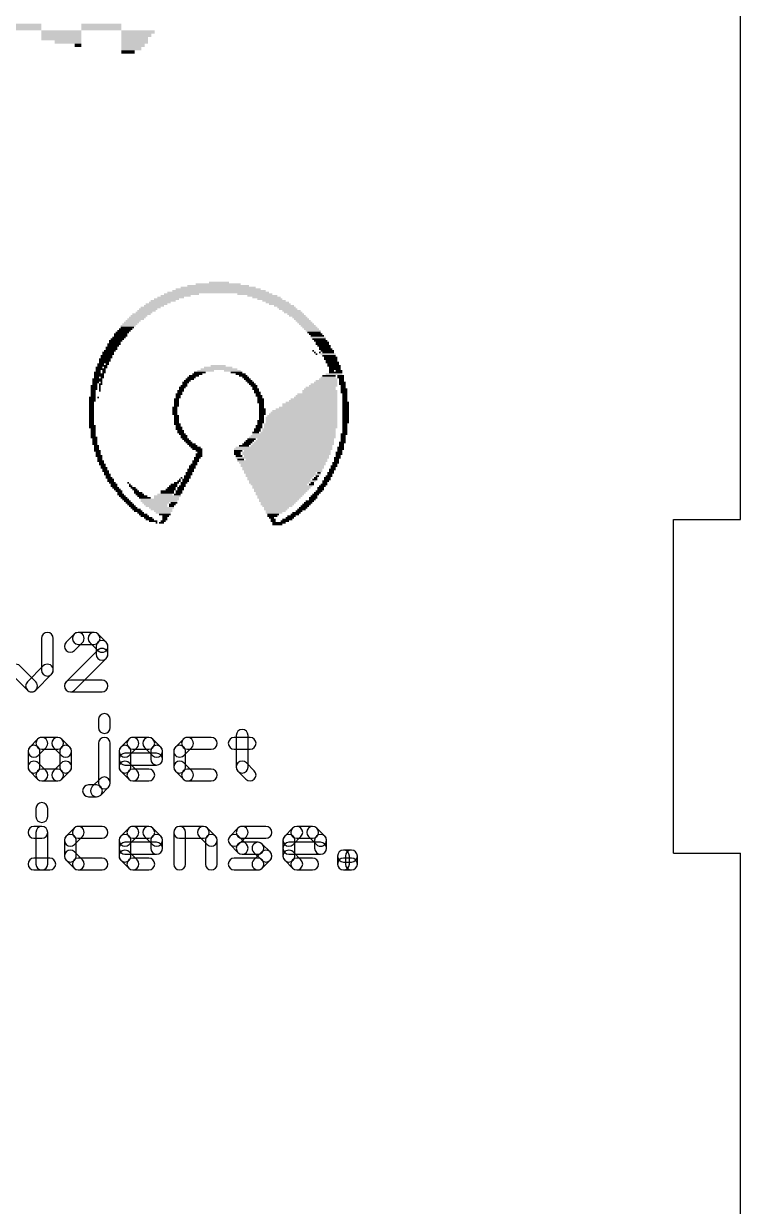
# Model space of a CAD drawing. Extents: x -3 to 225, y 0 to 143.
# Drawn here: x 203.52 to 225, y 35.42 to 70.85 of the extents above; entities that cross this region are included whole.
import ezdxf

# ---------------------------------------------------------------- set-up
doc = ezdxf.new("R2010")
doc.units = 0
doc.layers.add('121', color=1, linetype='CONTINUOUS')
doc.layers.add('248', color=250, linetype='CONTINUOUS')

# ---------------------------------------------------------------- blocks, each defined once
blk = doc.blocks.new('RECT')
blk.add_solid([(-0.5, -0.5), (0.5, -0.5), (-0.5, 0.5), (0.5, 0.5)])

msp = doc.modelspace()

# ---------------------------------------------------------------- linework, layer by layer
at = {"layer": '121'}
for points in [[(204.4106, 51.4863), (204.4106, 52.4354, 1), (204.055, 52.4354), (204.055, 51.4863, 1)], [(205.0325, 52.5611), (204.7952, 52.3239, 1), (205.0466, 52.0724), (205.2839, 52.3097, 1)], [(205.6327, 52.6132), (205.1582, 52.6132, 1), (205.1582, 52.2576), (205.6327, 52.2576, 1)], [(205.9957, 52.3239), (205.7585, 52.5611, 1), (205.507, 52.3097), (205.7443, 52.0724, 1)], [(205.0466, 50.8861), (205.9957, 51.8352, 1), (205.7443, 52.0866), (204.7952, 51.1375, 1)], [(206.0478, 51.9609), (206.0478, 52.1981, 1), (205.6922, 52.1981), (205.6922, 51.9609, 1)], [(203.158, 51.3606), (203.6326, 50.8861, 1), (203.884, 51.1375), (203.4095, 51.6121, 1)], [(203.884, 50.8861), (204.3586, 51.3606, 1), (204.1071, 51.6121), (203.6326, 51.1375, 1)], [(205.87, 51.1896), (204.9209, 51.1896, 1), (204.9209, 50.834), (205.87, 50.834, 1)], [(205.7634, 50.0057), (205.7634, 49.7684, 1), (206.119, 49.7684), (206.119, 50.0057, 1)], [(209.8919, 49.5311), (209.8919, 48.5821, 1), (210.2475, 48.5821), (210.2475, 49.5311, 1)], [(203.941, 49.4196), (203.7038, 49.1823, 1), (203.9552, 48.9309), (204.1925, 49.1682, 1)], [(204.5413, 49.4717), (204.0668, 49.4717, 1), (204.0668, 49.1161), (204.5413, 49.1161, 1)], [(204.9043, 49.1823), (204.667, 49.4196, 1), (204.4156, 49.1682), (204.6528, 48.9309, 1)], [(206.119, 48.1075), (206.119, 49.2939, 1), (205.7634, 49.2939), (205.7634, 48.1075, 1)], [(206.6838, 48.9309), (206.9211, 49.1682, 1), (206.6696, 49.4196), (206.4324, 49.1823, 1)], [(206.7954, 49.1161), (207.2699, 49.1161, 1), (207.2699, 49.4717), (206.7954, 49.4717, 1)], [(207.1442, 49.1682), (207.3814, 48.9309, 1), (207.6329, 49.1823), (207.3956, 49.4196, 1)], [(208.3068, 49.4196), (208.0695, 49.1823, 1), (208.321, 48.9309), (208.5582, 49.1682, 1)], [(209.1443, 49.4717), (208.4325, 49.4717, 1), (208.4325, 49.1161), (209.1443, 49.1161, 1)], [(209.8324, 49.1161), (210.3069, 49.1161, 1), (210.3069, 49.4717), (209.8324, 49.4717, 1)], [(203.6517, 49.0566), (203.6517, 48.5821, 1), (204.0073, 48.5821), (204.0073, 49.0566, 1)], [(204.9564, 48.5821), (204.9564, 49.0566, 1), (204.6008, 49.0566), (204.6008, 48.5821, 1)], [(206.7359, 48.5821), (206.7359, 49.0566, 1), (206.3803, 49.0566), (206.3803, 48.5821, 1)], [(207.5072, 48.9971), (206.5581, 48.9971, 1), (206.5581, 48.6415), (207.5072, 48.6415, 1)], [(207.3294, 49.0566), (207.3294, 48.8193, 1), (207.685, 48.8193), (207.685, 49.0566, 1)], [(208.0174, 49.0566), (208.0174, 48.5821, 1), (208.373, 48.5821), (208.373, 49.0566, 1)], [(203.7038, 48.4563), (203.941, 48.2191, 1), (204.1925, 48.4705), (203.9552, 48.7078, 1)], [(204.667, 48.2191), (204.9043, 48.4563, 1), (204.6528, 48.7078), (204.4156, 48.4705, 1)], [(206.9211, 48.4705), (206.6838, 48.7078, 1), (206.4324, 48.4563), (206.6696, 48.2191, 1)], [(208.0695, 48.4563), (208.3068, 48.2191, 1), (208.5582, 48.4705), (208.321, 48.7078, 1)], [(209.9439, 48.4563), (210.1812, 48.2191, 1), (210.4327, 48.4705), (210.1954, 48.7078, 1)], [(204.0668, 48.167), (204.5413, 48.167, 1), (204.5413, 48.5226), (204.0668, 48.5226, 1)], [(205.8296, 47.7445), (206.0669, 47.9818, 1), (205.8155, 48.2333), (205.5782, 47.996, 1)], [(207.2699, 48.5226), (206.7954, 48.5226, 1), (206.7954, 48.167), (207.2699, 48.167, 1)], [(208.4325, 48.167), (209.1443, 48.167, 1), (209.1443, 48.5226), (208.4325, 48.5226, 1)], [(205.4666, 47.6925), (205.7039, 47.6925, 1), (205.7039, 48.0481), (205.4666, 48.0481, 1)], [(203.889, 47.3387), (203.889, 47.1014, 1), (204.2446, 47.1014), (204.2446, 47.3387, 1)], [(203.8295, 46.4491), (204.0668, 46.4491, 1), (204.0668, 46.8047), (203.8295, 46.8047, 1)], [(203.889, 46.6269), (203.889, 45.6778, 1), (204.2446, 45.6778), (204.2446, 46.6269, 1)], [(205.0325, 46.7526), (204.7952, 46.5153, 1), (205.0466, 46.2639), (205.2839, 46.5012, 1)], [(205.87, 46.8047), (205.1582, 46.8047, 1), (205.1582, 46.4491), (205.87, 46.4491, 1)], [(206.6838, 46.2639), (206.9211, 46.5012, 1), (206.6696, 46.7526), (206.4324, 46.5153, 1)], [(206.7954, 46.4491), (207.2699, 46.4491, 1), (207.2699, 46.8047), (206.7954, 46.8047, 1)], [(207.1442, 46.5012), (207.3814, 46.2639, 1), (207.6329, 46.5153), (207.3956, 46.7526, 1)], [(208.373, 45.6778), (208.373, 46.6269, 1), (208.0174, 46.6269), (208.0174, 45.6778, 1)], [(208.1952, 46.4491), (208.907, 46.4491, 1), (208.907, 46.8047), (208.1952, 46.8047, 1)], [(208.7813, 46.5012), (209.0186, 46.2639, 1), (209.27, 46.5153), (209.0328, 46.7526, 1)], [(209.9581, 46.2639), (210.1954, 46.5012, 1), (209.9439, 46.7526), (209.7067, 46.5153, 1)], [(210.0697, 46.4491), (210.7815, 46.4491, 1), (210.7815, 46.8047), (210.0697, 46.8047, 1)], [(211.5953, 46.2639), (211.8325, 46.5012, 1), (211.5811, 46.7526), (211.3438, 46.5153, 1)], [(211.7068, 46.4491), (212.1814, 46.4491, 1), (212.1814, 46.8047), (211.7068, 46.8047, 1)], [(212.0556, 46.5012), (212.2929, 46.2639, 1), (212.5443, 46.5153), (212.3071, 46.7526, 1)], [(204.7431, 46.3896), (204.7431, 45.9151, 1), (205.0987, 45.9151), (205.0987, 46.3896, 1)], [(206.7359, 45.9151), (206.7359, 46.3896, 1), (206.3803, 46.3896), (206.3803, 45.9151, 1)], [(207.3294, 46.3896), (207.3294, 46.1523, 1), (207.685, 46.1523), (207.685, 46.3896, 1)], [(208.9665, 46.3896), (208.9665, 45.6778, 1), (209.3221, 45.6778), (209.3221, 46.3896, 1)], [(210.1954, 46.2781), (209.9581, 46.5153, 1), (209.7067, 46.2639), (209.9439, 46.0266, 1)], [(211.6473, 45.9151), (211.6473, 46.3896, 1), (211.2918, 46.3896), (211.2918, 45.9151, 1)], [(212.2408, 46.3896), (212.2408, 46.1523, 1), (212.5964, 46.1523), (212.5964, 46.3896, 1)], [(204.7952, 45.7893), (205.0325, 45.5521, 1), (205.2839, 45.8035), (205.0466, 46.0408, 1)], [(207.5072, 46.3301), (206.5581, 46.3301, 1), (206.5581, 45.9745), (207.5072, 45.9745, 1)], [(206.9211, 45.8035), (206.6838, 46.0408, 1), (206.4324, 45.7893), (206.6696, 45.5521, 1)], [(210.5442, 46.3301), (210.0697, 46.3301, 1), (210.0697, 45.9745), (210.5442, 45.9745, 1)], [(210.9072, 46.0408), (210.6699, 46.2781, 1), (210.4185, 46.0266), (210.6557, 45.7893, 1)], [(210.6699, 45.5521), (210.9072, 45.7893, 1), (210.6557, 46.0408), (210.4185, 45.8035, 1)], [(212.4186, 46.3301), (211.4695, 46.3301, 1), (211.4695, 45.9745), (212.4186, 45.9745, 1)], [(211.8325, 45.8035), (211.5953, 46.0408, 1), (211.3438, 45.7893), (211.5811, 45.5521, 1)], [(213.2845, 45.6778), (213.2845, 45.9151, 1), (212.9289, 45.9151), (212.9289, 45.6778, 1)], [(213.1067, 45.7373), (213.344, 45.7373, 1), (213.344, 46.0929), (213.1067, 46.0929, 1)], [(213.1662, 45.9151), (213.1662, 45.6778, 1), (213.5218, 45.6778), (213.5218, 45.9151, 1)], [(203.8295, 45.5), (204.304, 45.5, 1), (204.304, 45.8556), (203.8295, 45.8556, 1)], [(205.1582, 45.5), (205.87, 45.5, 1), (205.87, 45.8556), (205.1582, 45.8556, 1)], [(207.2699, 45.8556), (206.7954, 45.8556, 1), (206.7954, 45.5), (207.2699, 45.5, 1)], [(209.8324, 45.5), (210.5442, 45.5, 1), (210.5442, 45.8556), (209.8324, 45.8556, 1)], [(212.1814, 45.8556), (211.7068, 45.8556, 1), (211.7068, 45.5), (212.1814, 45.5, 1)], [(213.344, 45.8556), (213.1067, 45.8556, 1), (213.1067, 45.5), (213.344, 45.5, 1)]]:
    msp.add_lwpolyline(points, format="xyb", close=True, dxfattribs=at)
at = {"layer": '248'}
for p, q in [((225, 56), (225, 86)), ((223, 56), (225, 56)), ((223, 46), (223, 56)), ((223, 46), (225, 46)), ((225, 16), (225, 46))]:
    msp.add_line(p, q, dxfattribs=at)

# ---------------------------------------------------------------- block references
at = {"layer": '121'}
for p, xscale, yscale in [((203.45, 70.8), 1.2, 0.1), ((205.85, 70.8), 1.2, 0.1), ((204.65, 70.6), 1.2, 0.1), ((204.65, 70.5), 1.2, 0.1), ((205.85, 70.7), 1.2, 0.1), ((206.9, 70.5), 0.9, 0.1), ((204.65, 70.4), 1.2, 0.1), ((204.85, 70.3), 0.8, 0.1), ((205.15, 70.2), 0.2, 0.1), ((206.85, 70.4), 0.8, 0.1), ((206.85, 70.3), 0.8, 0.1), ((206.8, 70.2), 0.7, 0.1), ((206.75, 70.1), 0.6, 0.1), ((206.65, 70), 0.4, 0.1), ((209.35, 63.05), 1.35, 0.05), ((209.375, 63.1), 0.6, 0.05), ((208.075, 62.7), 0.9, 0.05), ((208.25, 62.75), 1.05, 0.05), ((209.35, 62.8), 3.05, 0.05), ((209.375, 62.85), 2.8, 0.05), ((209.35, 62.9), 2.55, 0.05), ((209.35, 62.95), 2.25, 0.05), ((209.35, 63), 1.85, 0.05), ((210.45, 62.75), 1.05, 0.05), ((210.675, 62.7), 0.9, 0.05), ((207.325, 62.35), 0.6, 0.05), ((207.425, 62.4), 0.6, 0.05), ((207.5, 62.45), 0.65, 0.05), ((207.6, 62.5), 0.65, 0.05), ((207.7, 62.55), 0.75, 0.05), ((207.8, 62.6), 0.75, 0.05), ((207.925, 62.65), 0.8, 0.05), ((210.8, 62.65), 0.85, 0.05), ((210.9, 62.6), 0.75, 0.05), ((211.025, 62.55), 0.7, 0.05), ((211.125, 62.5), 0.7, 0.05), ((211.2, 62.45), 0.65, 0.05), ((211.325, 62.4), 0.6, 0.05), ((211.4, 62.35), 0.55, 0.05), ((206.875, 62), 0.5, 0.05), ((206.925, 62.05), 0.5, 0.05), ((206.975, 62.1), 0.5, 0.05), ((207.05, 62.15), 0.55, 0.05), ((207.125, 62.2), 0.5, 0.05), ((207.2, 62.25), 0.55, 0.05), ((207.25, 62.3), 0.55, 0.05), ((211.45, 62.3), 0.55, 0.05), ((211.55, 62.25), 0.55, 0.05), ((211.6, 62.2), 0.55, 0.05), ((211.675, 62.15), 0.5, 0.05), ((211.725, 62.1), 0.5, 0.05), ((211.8, 62.05), 0.45, 0.05), ((211.85, 62), 0.45, 0.05), ((206.525, 61.65), 0.4, 0.05), ((206.575, 61.7), 0.4, 0.05), ((206.65, 61.8), 0.45, 0.05), ((206.625, 61.75), 0.4, 0.05), ((206.7, 61.85), 0.45, 0.05), ((206.75, 61.9), 0.45, 0.05), ((206.8, 61.95), 0.45, 0.05), ((211.9, 61.95), 0.45, 0.05), ((211.95, 61.9), 0.45, 0.05), ((212, 61.85), 0.45, 0.05), ((212.05, 61.8), 0.45, 0.05), ((212.1, 61.75), 0.45, 0.05), ((212.15, 61.7), 0.45, 0.05), ((212.2, 61.65), 0.45, 0.05), ((206.275, 61.35), 0.4, 0.05), ((206.25, 61.3), 0.35, 0.05), ((206.325, 61.4), 0.4, 0.05), ((206.375, 61.45), 0.4, 0.05), ((206.425, 61.55), 0.4, 0.05), ((206.425, 61.5), 0.4, 0.05), ((206.475, 61.6), 0.4, 0.05), ((212.225, 61.6), 0.4, 0.05), ((212.275, 61.55), 0.4, 0.05), ((212.325, 61.5), 0.4, 0.05), ((212.35, 61.45), 0.45, 0.05), ((212.375, 61.4), 0.4, 0.05), ((212.425, 61.35), 0.4, 0.05), ((212.475, 61.3), 0.4, 0.05), ((206.05, 61), 0.35, 0.05), ((206.05, 60.95), 0.35, 0.05), ((206.1, 61.05), 0.35, 0.05), ((206.15, 61.15), 0.35, 0.05), ((206.15, 61.1), 0.35, 0.05), ((206.225, 61.25), 0.4, 0.05), ((206.2, 61.2), 0.35, 0.05), ((212.2, 61.05), 0.05, 0.05), ((212.25, 61), 0.05, 0.05), ((212.475, 61.25), 0.4, 0.05), ((212.3, 60.95), 0.05, 0.05), ((212.525, 61.2), 0.4, 0.05), ((212.55, 61.15), 0.35, 0.05), ((212.575, 61.1), 0.4, 0.05), ((212.4, 61), 0.05, 0.05), ((212.625, 61.05), 0.4, 0.05), ((212.65, 60.95), 0.45, 0.05), ((212.65, 61), 0.35, 0.05), ((205.825, 60.65), 0.2, 0.05), ((205.875, 60.6), 0.3, 0.05), ((205.95, 60.8), 0.35, 0.05), ((205.95, 60.75), 0.35, 0.05), ((205.925, 60.7), 0.3, 0.05), ((206, 60.9), 0.35, 0.05), ((206, 60.85), 0.35, 0.05), ((206.025, 60.65), 0.1, 0.05), ((209.35, 60.6), 0.45, 0.05), ((212.675, 60.9), 0.4, 0.05), ((212.725, 60.85), 0.4, 0.05), ((212.725, 60.8), 0.4, 0.05), ((212.75, 60.75), 0.35, 0.05), ((212.775, 60.7), 0.4, 0.05), ((212.8, 60.65), 0.35, 0.05), ((212.825, 60.6), 0.4, 0.05), ((205.725, 60.2), 0.3, 0.05), ((205.725, 60.4), 0.2, 0.05), ((205.775, 60.35), 0.3, 0.05), ((205.775, 60.3), 0.3, 0.05), ((205.7, 60.25), 0.15, 0.05), ((205.775, 60.55), 0.2, 0.05), ((205.825, 60.5), 0.3, 0.05), ((205.75, 60.45), 0.15, 0.05), ((205.875, 60.25), 0.1, 0.05), ((205.925, 60.45), 0.1, 0.05), ((205.925, 60.4), 0.1, 0.05), ((205.975, 60.55), 0.1, 0.05), ((208.5, 60.2), 0.25, 0.05), ((208.55, 60.25), 0.25, 0.05), ((208.625, 60.3), 0.3, 0.05), ((208.725, 60.35), 0.3, 0.05), ((208.8, 60.4), 0.35, 0.05), ((208.975, 60.45), 0.5, 0.05), ((209.375, 60.5), 1.1, 0.05), ((209.35, 60.55), 0.85, 0.05), ((209.775, 60.45), 0.5, 0.05), ((209.9, 60.4), 0.35, 0.05), ((210.025, 60.35), 0.3, 0.05), ((210.1, 60.3), 0.25, 0.05), ((210.175, 60.25), 0.2, 0.05), ((210.225, 60.2), 0.2, 0.05), ((212.65, 60.2), 0.55, 0.05), ((212.65, 60.25), 0.45, 0.05), ((212.675, 60.3), 0.4, 0.05), ((212.825, 60.35), 0.5, 0.05), ((212.85, 60.55), 0.35, 0.05), ((212.85, 60.5), 0.35, 0.05), ((212.75, 60.45), 0.15, 0.05), ((212.875, 60.4), 0.4, 0.05), ((212.975, 60.45), 0.2, 0.05), ((213.025, 60.3), 0.2, 0.05), ((213.025, 60.25), 0.2, 0.05), ((213.05, 60.2), 0.15, 0.05), ((205.625, 60), 0.2, 0.05), ((205.625, 59.95), 0.2, 0.05), ((205.625, 59.9), 0.2, 0.05), ((205.6, 59.85), 0.15, 0.05), ((205.725, 60.15), 0.3, 0.05), ((205.675, 60.1), 0.2, 0.05), ((205.65, 60.05), 0.15, 0.05), ((205.825, 60.05), 0.1, 0.05), ((205.8, 60), 0.05, 0.05), ((205.8, 59.95), 0.05, 0.05), ((205.8, 59.9), 0.05, 0.05), ((205.8, 59.85), 0.05, 0.05), ((205.85, 60.1), 0.05, 0.05), ((208.225, 59.85), 0.2, 0.05), ((208.275, 59.95), 0.2, 0.05), ((208.25, 59.9), 0.15, 0.05), ((208.325, 60), 0.2, 0.05), ((208.375, 60.1), 0.2, 0.05), ((208.35, 60.05), 0.15, 0.05), ((208.425, 60.15), 0.2, 0.05), ((210.275, 60.15), 0.2, 0.05), ((210.325, 60.1), 0.2, 0.05), ((210.375, 60.05), 0.2, 0.05), ((210.425, 60), 0.2, 0.05), ((210.45, 59.95), 0.15, 0.05), ((210.475, 59.9), 0.2, 0.05), ((210.5, 59.85), 0.15, 0.05), ((212.4, 59.85), 1.05, 0.05), ((212.4, 59.9), 0.95, 0.05), ((212.425, 59.95), 0.9, 0.05), ((212.5, 60), 0.85, 0.05), ((212.525, 60.05), 0.8, 0.05), ((212.575, 60.1), 0.7, 0.05), ((212.6, 60.15), 0.65, 0.05), ((213.05, 60.15), 0.15, 0.05), ((213.075, 60.1), 0.2, 0.05), ((213.075, 60.05), 0.2, 0.05), ((213.1, 60), 0.15, 0.05), ((213.1, 59.95), 0.15, 0.05), ((213.125, 59.9), 0.2, 0.05), ((213.125, 59.85), 0.2, 0.05), ((205.575, 59.65), 0.2, 0.05), ((205.575, 59.6), 0.2, 0.05), ((205.575, 59.55), 0.2, 0.05), ((205.55, 59.5), 0.15, 0.05), ((205.6, 59.8), 0.15, 0.05), ((205.6, 59.75), 0.15, 0.05), ((205.6, 59.7), 0.15, 0.05), ((205.75, 59.65), 0.05, 0.05), ((208.1, 59.6), 0.15, 0.05), ((208.1, 59.55), 0.15, 0.05), ((208.1, 59.5), 0.15, 0.05), ((208.175, 59.75), 0.2, 0.05), ((208.15, 59.7), 0.15, 0.05), ((208.15, 59.65), 0.15, 0.05), ((208.2, 59.8), 0.15, 0.05), ((210.525, 59.8), 0.2, 0.05), ((210.55, 59.75), 0.15, 0.05), ((210.575, 59.7), 0.2, 0.05), ((210.6, 59.65), 0.15, 0.05), ((210.625, 59.6), 0.2, 0.05), ((210.625, 59.55), 0.2, 0.05), ((210.625, 59.5), 0.2, 0.05), ((212.15, 59.5), 1.55, 0.05), ((212.2, 59.55), 1.45, 0.05), ((212.225, 59.6), 1.4, 0.05), ((212.275, 59.65), 1.3, 0.05), ((212.3, 59.7), 1.25, 0.05), ((212.325, 59.75), 1.2, 0.05), ((212.4, 59.8), 1.05, 0.05), ((213.125, 59.8), 0.2, 0.05), ((213.15, 59.75), 0.15, 0.05), ((213.15, 59.7), 0.15, 0.05), ((213.15, 59.65), 0.15, 0.05), ((213.15, 59.6), 0.15, 0.05), ((213.15, 59.55), 0.15, 0.05), ((213.175, 59.5), 0.2, 0.05), ((205.55, 59.45), 0.15, 0.05), ((205.55, 59.4), 0.15, 0.05), ((205.55, 59.35), 0.15, 0.05), ((205.55, 59.3), 0.15, 0.05), ((205.55, 59.25), 0.15, 0.05), ((205.55, 59.2), 0.15, 0.05), ((205.55, 59.15), 0.15, 0.05), ((208.05, 59.35), 0.15, 0.05), ((208.05, 59.3), 0.15, 0.05), ((208.05, 59.25), 0.15, 0.05), ((208.05, 59.2), 0.15, 0.05), ((208.05, 59.15), 0.15, 0.05), ((208.1, 59.45), 0.15, 0.05), ((208.1, 59.4), 0.15, 0.05), ((210.65, 59.45), 0.15, 0.05), ((210.65, 59.4), 0.15, 0.05), ((210.65, 59.35), 0.15, 0.05), ((210.675, 59.3), 0.2, 0.05), ((210.675, 59.25), 0.2, 0.05), ((210.675, 59.2), 0.2, 0.05), ((210.675, 59.15), 0.2, 0.05), ((211.9, 59.15), 2.05, 0.05), ((211.925, 59.2), 2, 0.05), ((211.95, 59.25), 1.95, 0.05), ((212, 59.3), 1.85, 0.05), ((212.05, 59.35), 1.75, 0.05), ((212.1, 59.45), 1.65, 0.05), ((212.1, 59.4), 1.65, 0.05), ((213.175, 59.45), 0.2, 0.05), ((213.175, 59.4), 0.2, 0.05), ((213.175, 59.35), 0.2, 0.05), ((213.175, 59.3), 0.2, 0.05), ((213.175, 59.25), 0.2, 0.05), ((213.175, 59.2), 0.2, 0.05), ((213.175, 59.15), 0.2, 0.05), ((205.55, 59.1), 0.15, 0.05), ((205.55, 59.05), 0.15, 0.05), ((205.55, 59), 0.15, 0.05), ((205.55, 58.95), 0.15, 0.05), ((205.55, 58.9), 0.15, 0.05), ((205.55, 58.85), 0.15, 0.05), ((205.575, 58.8), 0.2, 0.05), ((208.1, 59.1), 0.15, 0.05), ((208.1, 59.05), 0.15, 0.05), ((208.1, 59), 0.15, 0.05), ((208.1, 58.95), 0.15, 0.05), ((208.1, 58.9), 0.15, 0.05), ((208.125, 58.85), 0.2, 0.05), ((208.15, 58.8), 0.15, 0.05), ((210.575, 58.8), 0.2, 0.05), ((210.625, 58.95), 0.2, 0.05), ((210.625, 58.9), 0.2, 0.05), ((210.6, 58.85), 0.15, 0.05), ((210.65, 59.1), 0.15, 0.05), ((210.65, 59.05), 0.15, 0.05), ((210.65, 59), 0.15, 0.05), ((211.825, 58.85), 2.2, 0.05), ((211.825, 58.8), 2.2, 0.05), ((211.85, 59.05), 2.15, 0.05), ((211.85, 59), 2.15, 0.05), ((211.85, 58.95), 2.15, 0.05), ((211.85, 58.9), 2.15, 0.05), ((211.875, 59.1), 2.1, 0.05), ((213.175, 59.1), 0.2, 0.05), ((213.175, 59.05), 0.2, 0.05), ((213.175, 59), 0.2, 0.05), ((213.175, 58.95), 0.2, 0.05), ((213.175, 58.9), 0.2, 0.05), ((213.15, 58.85), 0.15, 0.05), ((213.15, 58.8), 0.15, 0.05), ((205.575, 58.75), 0.2, 0.05), ((205.6, 58.7), 0.15, 0.05), ((205.6, 58.65), 0.15, 0.05), ((205.6, 58.6), 0.15, 0.05), ((205.6, 58.55), 0.15, 0.05), ((205.6, 58.5), 0.15, 0.05), ((205.625, 58.45), 0.2, 0.05), ((208.175, 58.75), 0.2, 0.05), ((208.175, 58.7), 0.2, 0.05), ((208.225, 58.65), 0.2, 0.05), ((208.225, 58.6), 0.2, 0.05), ((208.275, 58.55), 0.2, 0.05), ((208.325, 58.5), 0.2, 0.05), ((208.325, 58.45), 0.2, 0.05), ((211.575, 58.45), 2.6, 0.05), ((211.6, 58.5), 2.55, 0.05), ((210.475, 58.6), 0.2, 0.05), ((211.625, 58.55), 2.5, 0.05), ((210.525, 58.7), 0.2, 0.05), ((210.525, 58.65), 0.2, 0.05), ((210.575, 58.75), 0.2, 0.05), ((211.75, 58.6), 2.25, 0.05), ((211.775, 58.7), 2.2, 0.05), ((211.775, 58.65), 2.2, 0.05), ((211.825, 58.75), 2.2, 0.05), ((213.125, 58.55), 0.2, 0.05), ((213.1, 58.5), 0.15, 0.05), ((213.1, 58.45), 0.15, 0.05), ((213.15, 58.75), 0.15, 0.05), ((213.15, 58.7), 0.15, 0.05), ((213.15, 58.65), 0.15, 0.05), ((213.15, 58.6), 0.15, 0.05), ((205.65, 58.4), 0.15, 0.05), ((205.65, 58.35), 0.15, 0.05), ((205.65, 58.3), 0.15, 0.05), ((205.65, 58.25), 0.15, 0.05), ((205.7, 58.2), 0.15, 0.05), ((205.7, 58.15), 0.15, 0.05), ((205.7, 58.1), 0.15, 0.05), ((208.375, 58.4), 0.2, 0.05), ((208.425, 58.35), 0.2, 0.05), ((208.475, 58.3), 0.2, 0.05), ((208.55, 58.25), 0.25, 0.05), ((208.6, 58.2), 0.25, 0.05), ((208.675, 58.15), 0.3, 0.05), ((208.725, 58.1), 0.3, 0.05), ((211.3, 58.1), 2.95, 0.05), ((211.325, 58.15), 2.9, 0.05), ((210.125, 58.2), 0.3, 0.05), ((210.2, 58.25), 0.25, 0.05), ((210.25, 58.3), 0.25, 0.05), ((210.3, 58.35), 0.25, 0.05), ((210.35, 58.4), 0.25, 0.05), ((211.55, 58.2), 2.45, 0.05), ((211.6, 58.25), 2.45, 0.05), ((211.625, 58.3), 2.4, 0.05), ((211.65, 58.35), 2.35, 0.05), ((211.675, 58.4), 2.3, 0.05), ((213.025, 58.15), 0.2, 0.05), ((213.025, 58.1), 0.2, 0.05), ((213.075, 58.3), 0.2, 0.05), ((213.05, 58.25), 0.15, 0.05), ((213.05, 58.2), 0.15, 0.05), ((213.1, 58.4), 0.15, 0.05), ((213.1, 58.35), 0.15, 0.05), ((205.725, 58.05), 0.2, 0.05), ((205.75, 58), 0.15, 0.05), ((205.75, 57.95), 0.15, 0.05), ((205.775, 57.9), 0.2, 0.05), ((205.8, 57.85), 0.15, 0.05), ((205.8, 57.8), 0.15, 0.05), ((205.825, 57.75), 0.2, 0.05), ((208.675, 57.75), 0.2, 0.05), ((208.725, 57.85), 0.2, 0.05), ((208.7, 57.8), 0.15, 0.05), ((208.775, 58.05), 0.2, 0.05), ((208.775, 57.95), 0.2, 0.05), ((208.775, 57.9), 0.2, 0.05), ((208.8, 58), 0.15, 0.05), ((209.95, 58.05), 0.25, 0.05), ((209.925, 58), 0.2, 0.05), ((209.925, 57.95), 0.2, 0.05), ((209.975, 57.9), 0.2, 0.05), ((211.275, 57.85), 2.8, 0.05), ((210.025, 57.8), 0.2, 0.05), ((211.275, 57.75), 2.7, 0.05), ((211.4, 58), 2.65, 0.05), ((211.4, 57.95), 2.65, 0.05), ((211.425, 58.05), 2.6, 0.05), ((211.4, 57.9), 2.55, 0.05), ((211.4, 57.8), 2.45, 0.05), ((212.925, 57.85), 0.2, 0.05), ((212.9, 57.8), 0.15, 0.05), ((212.9, 57.75), 0.15, 0.05), ((212.975, 58), 0.2, 0.05), ((212.975, 57.95), 0.2, 0.05), ((212.95, 57.9), 0.15, 0.05), ((213, 58.05), 0.15, 0.05), ((205.85, 57.7), 0.15, 0.05), ((205.875, 57.65), 0.2, 0.05), ((205.9, 57.6), 0.15, 0.05), ((205.925, 57.55), 0.2, 0.05), ((205.95, 57.5), 0.15, 0.05), ((205.975, 57.45), 0.2, 0.05), ((206, 57.4), 0.15, 0.05), ((208.475, 57.4), 0.2, 0.05), ((208.525, 57.5), 0.2, 0.05), ((208.525, 57.45), 0.2, 0.05), ((208.575, 57.6), 0.2, 0.05), ((208.575, 57.55), 0.2, 0.05), ((208.625, 57.65), 0.2, 0.05), ((208.65, 57.7), 0.15, 0.05), ((211.275, 57.7), 2.6, 0.05), ((211.3, 57.65), 2.55, 0.05), ((211.275, 57.6), 2.5, 0.05), ((211.3, 57.55), 2.45, 0.05), ((211.275, 57.5), 2.4, 0.05), ((211.3, 57.45), 2.35, 0.05), ((211.2, 57.4), 2.15, 0.05), ((212.375, 57.4), 0.1, 0.05), ((212.725, 57.4), 0.2, 0.05), ((212.775, 57.5), 0.2, 0.05), ((212.75, 57.45), 0.15, 0.05), ((212.825, 57.6), 0.2, 0.05), ((212.8, 57.55), 0.15, 0.05), ((212.875, 57.7), 0.2, 0.05), ((212.85, 57.65), 0.15, 0.05), ((206.025, 57.35), 0.2, 0.05), ((206.05, 57.3), 0.15, 0.05), ((206.075, 57.25), 0.2, 0.05), ((206.125, 57.2), 0.2, 0.05), ((206.125, 57.15), 0.2, 0.05), ((206.175, 57.1), 0.2, 0.05), ((206.225, 57.05), 0.2, 0.05), ((206.65, 57.1), 0.05, 0.05), ((206.7, 57.05), 0.05, 0.05), ((208.025, 57.05), 0.2, 0.05), ((208.1, 57.1), 0.15, 0.05), ((208.175, 57.15), 0.1, 0.05), ((208.2, 57.2), 0.05, 0.05), ((208.25, 57.25), 0.05, 0.05), ((208.325, 57.1), 0.2, 0.05), ((208.3, 57.05), 0.15, 0.05), ((208.375, 57.2), 0.2, 0.05), ((208.375, 57.15), 0.2, 0.05), ((208.425, 57.3), 0.2, 0.05), ((208.425, 57.25), 0.2, 0.05), ((208.475, 57.35), 0.2, 0.05), ((211.3, 57.35), 2.25, 0.05), ((211.2, 57.3), 2.05, 0.05), ((211.2, 57.25), 1.95, 0.05), ((211.175, 57.2), 1.9, 0.05), ((211.275, 57.15), 2, 0.05), ((211.175, 57.1), 1.8, 0.05), ((211.175, 57.05), 1.7, 0.05), ((212.15, 57.05), 0.15, 0.05), ((212.175, 57.1), 0.1, 0.05), ((212.25, 57.2), 0.15, 0.05), ((212.275, 57.25), 0.1, 0.05), ((212.325, 57.3), 0.1, 0.05), ((212.525, 57.05), 0.2, 0.05), ((212.575, 57.15), 0.2, 0.05), ((212.55, 57.1), 0.15, 0.05), ((212.625, 57.25), 0.2, 0.05), ((212.625, 57.2), 0.2, 0.05), ((212.675, 57.3), 0.2, 0.05), ((212.7, 57.35), 0.15, 0.05), ((206.225, 57), 0.2, 0.05), ((206.275, 56.95), 0.2, 0.05), ((206.325, 56.9), 0.2, 0.05), ((206.375, 56.85), 0.2, 0.05), ((206.4, 56.8), 0.15, 0.05), ((206.425, 56.75), 0.2, 0.05), ((206.475, 56.7), 0.2, 0.05), ((206.725, 57), 0.1, 0.05), ((206.8, 56.95), 0.15, 0.05), ((206.85, 56.9), 0.15, 0.05), ((206.9, 56.85), 0.15, 0.05), ((206.95, 56.8), 0.25, 0.05), ((207, 56.75), 0.25, 0.05), ((207.075, 56.7), 0.3, 0.05), ((207.825, 56.7), 0.8, 0.05), ((207.75, 56.75), 0.45, 0.05), ((207.825, 56.85), 0.4, 0.05), ((207.825, 56.8), 0.4, 0.05), ((207.925, 56.9), 0.3, 0.05), ((207.95, 56.95), 0.25, 0.05), ((208, 57), 0.25, 0.05), ((208.125, 56.75), 0.2, 0.05), ((208.175, 56.85), 0.2, 0.05), ((208.175, 56.8), 0.2, 0.05), ((208.225, 56.95), 0.2, 0.05), ((208.225, 56.9), 0.2, 0.05), ((208.275, 57), 0.2, 0.05), ((211.275, 57), 1.8, 0.05), ((211.25, 56.95), 1.75, 0.05), ((211.25, 56.9), 1.65, 0.05), ((211.225, 56.85), 1.6, 0.05), ((211.225, 56.8), 1.5, 0.05), ((211.2, 56.75), 1.45, 0.05), ((211.2, 56.7), 1.35, 0.05), ((212.225, 56.7), 0.2, 0.05), ((212.275, 56.75), 0.2, 0.05), ((212.325, 56.8), 0.2, 0.05), ((212.375, 56.85), 0.2, 0.05), ((212.425, 56.95), 0.2, 0.05), ((212.425, 56.9), 0.2, 0.05), ((212.475, 57), 0.2, 0.05), ((206.525, 56.65), 0.2, 0.05), ((206.575, 56.6), 0.2, 0.05), ((206.625, 56.55), 0.2, 0.05), ((206.675, 56.5), 0.2, 0.05), ((206.725, 56.45), 0.2, 0.05), ((206.775, 56.4), 0.2, 0.05), ((206.825, 56.35), 0.2, 0.05), ((207.15, 56.65), 0.35, 0.05), ((207.6, 56.6), 1.15, 0.05), ((207.575, 56.55), 1.1, 0.05), ((207.475, 56.5), 0.8, 0.05), ((207.475, 56.45), 0.7, 0.05), ((207.5, 56.4), 0.65, 0.05), ((207.65, 56.35), 0.75, 0.05), ((207.8, 56.65), 0.75, 0.05), ((207.975, 56.45), 0.2, 0.05), ((207.95, 56.4), 0.15, 0.05), ((208.025, 56.5), 0.2, 0.05), ((211.175, 56.65), 1.3, 0.05), ((211.175, 56.6), 1.2, 0.05), ((211.15, 56.55), 1.15, 0.05), ((211.15, 56.5), 1.05, 0.05), ((211.125, 56.4), 0.9, 0.05), ((211.1, 56.35), 0.75, 0.05), ((211.9, 56.35), 0.25, 0.05), ((211.95, 56.4), 0.25, 0.05), ((212, 56.45), 0.25, 0.05), ((212.05, 56.5), 0.25, 0.05), ((212.1, 56.55), 0.25, 0.05), ((212.2, 56.65), 0.25, 0.05), ((212.175, 56.6), 0.2, 0.05), ((206.9, 56.3), 0.25, 0.05), ((206.95, 56.25), 0.25, 0.05), ((207.025, 56.2), 0.2, 0.05), ((207.1, 56.15), 0.25, 0.05), ((207.15, 56.1), 0.25, 0.05), ((207.25, 56.05), 0.25, 0.05), ((207.3, 56), 0.25, 0.05), ((207.4, 55.95), 0.25, 0.05), ((207.65, 56.3), 0.65, 0.05), ((207.7, 56.25), 0.55, 0.05), ((207.7, 56.2), 0.45, 0.05), ((207.75, 56.15), 0.35, 0.05), ((207.7, 55.95), 0.15, 0.05), ((207.775, 56.1), 0.2, 0.05), ((207.75, 56.05), 0.15, 0.05), ((207.75, 56), 0.15, 0.05), ((211.075, 56.3), 0.7, 0.05), ((211.075, 56.25), 0.6, 0.05), ((211.025, 56.2), 0.5, 0.05), ((211, 56.15), 0.35, 0.05), ((210.975, 56.1), 0.3, 0.05), ((210.95, 56.05), 0.15, 0.05), ((211, 56), 0.15, 0.05), ((211, 55.95), 0.15, 0.05), ((211.35, 55.95), 0.25, 0.05), ((211.425, 56), 0.3, 0.05), ((211.5, 56.05), 0.25, 0.05), ((211.55, 56.1), 0.25, 0.05), ((211.65, 56.15), 0.25, 0.05), ((211.7, 56.2), 0.25, 0.05), ((211.775, 56.25), 0.2, 0.05), ((211.85, 56.3), 0.25, 0.05), ((207.5, 55.9), 0.05, 0.05), ((207.65, 55.9), 0.15, 0.05), ((211.175, 55.9), 0.4, 0.05), ((211.125, 55.85), 0.3, 0.05)]:
    msp.add_blockref('RECT', p, dxfattribs=dict(at, xscale=xscale, yscale=yscale))
for p, yscale in [((203.55, 70.7), 0.1), ((206.95, 70.6), 0.1), ((211.125, 56.45), 0.05)]:
    msp.add_blockref('RECT', p, dxfattribs=dict(at, yscale=yscale))

doc.saveas('drawing.dxf')
